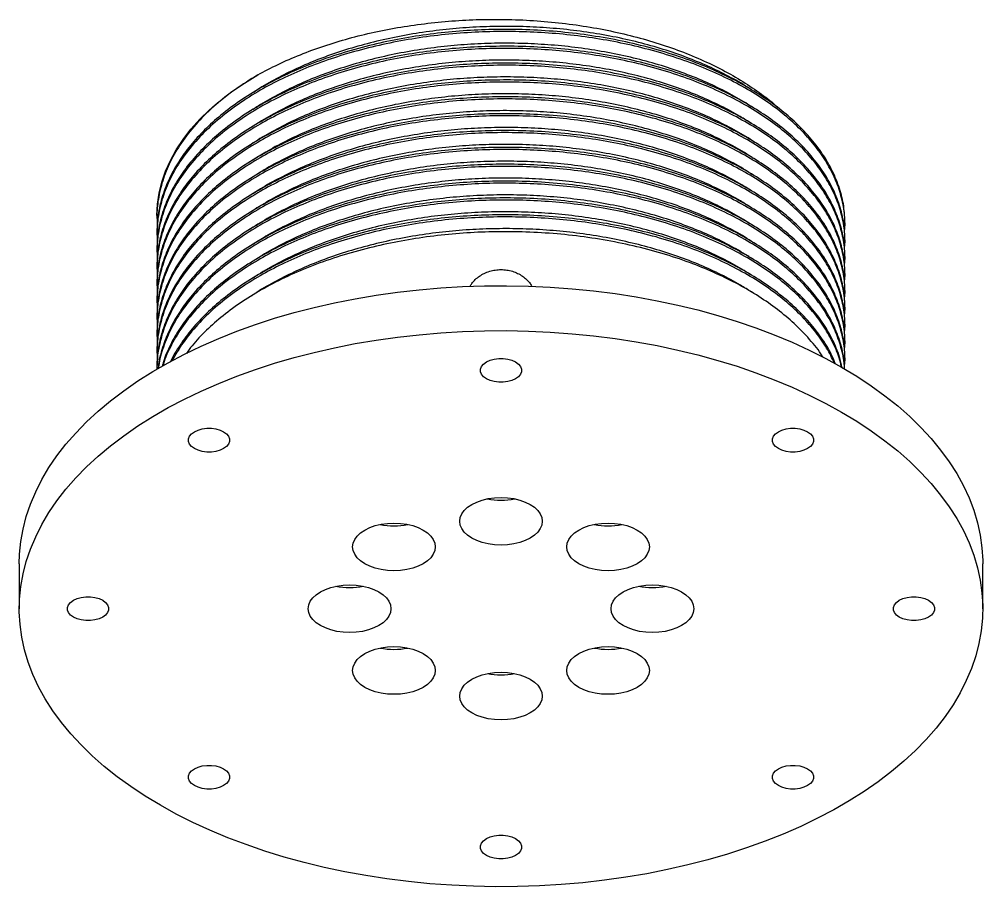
# Model space of a CAD drawing. Header units: millimetres. Extents: x 15 to 415, y 5 to 292.
# Drawn here: x 254.1 to 324.1, y 111.7 to 174.8 of the extents above; entities that cross this region are included whole.
import ezdxf

# ---------------------------------------------------------------- set-up
doc = ezdxf.new("R2010")
doc.units = ezdxf.units.MM

msp = doc.modelspace()

# ---------------------------------------------------------------- linework, layer by layer
at = {"color": 7, "linetype": 'Continuous', "lineweight": 25}
for p, q in [((264.13, 160.515), (264.13, 160.361)), ((314.13, 159.749), (314.13, 159.902)), ((264.13, 159.29), (264.13, 159.137)), ((314.13, 158.524), (314.13, 158.677)), ((264.13, 158.065), (264.13, 157.912)), ((264.13, 156.84), (264.13, 156.687)), ((314.13, 157.299), (314.13, 157.453)), ((314.13, 156.075), (314.13, 156.228)), ((264.13, 155.615), (264.13, 155.462)), ((314.13, 154.85), (314.13, 155.003)), ((264.13, 154.391), (264.13, 154.237)), ((314.13, 153.625), (314.13, 153.778)), ((264.13, 153.166), (264.13, 153.013)), ((264.13, 151.941), (264.13, 151.788)), ((314.13, 152.4), (314.13, 152.553)), ((314.13, 151.175), (314.13, 151.328)), ((264.13, 150.716), (264.13, 150.563)), ((314.13, 149.951), (314.13, 150.104)), ((264.13, 149.491), (264.13, 149.342)), ((254.13, 135.202), (254.13, 131.936)), ((324.13, 131.936), (324.13, 135.202))]:
    msp.add_line(p, q, dxfattribs=at)
at = {"color": 7, "linetype": 'Continuous', "lineweight": 25, "flags": 128}
for points in [[(264.13, 160.515), (264.169, 161.324), (264.287, 162.13), (264.483, 162.932), (264.757, 163.726), (265.107, 164.51), (265.533, 165.281), (266.033, 166.038), (266.606, 166.776), (267.249, 167.496), (267.962, 168.193), (268.741, 168.866), (269.584, 169.513), (270.489, 170.131), (271.452, 170.72)], [(254.13, 135.202), (254.15, 135.892), (254.241, 136.81), (254.404, 137.725), (254.639, 138.635), (254.945, 139.538), (255.323, 140.431), (255.77, 141.314), (256.286, 142.184), (256.871, 143.04), (257.522, 143.88), (258.239, 144.701), (259.02, 145.503), (259.864, 146.283), (260.768, 147.041), (261.73, 147.774), (262.75, 148.481), (263.824, 149.16), (264.951, 149.81), (266.128, 150.431), (267.352, 151.019), (268.622, 151.575), (269.934, 152.097), (271.286, 152.584), (272.675, 153.035), (274.098, 153.449), (275.552, 153.825), (277.035, 154.162), (278.542, 154.46), (280.071, 154.718), (281.619, 154.936), (283.183, 155.113), (284.759, 155.249), (286.344, 155.343), (287.935, 155.395), (289.528, 155.406), (291.121, 155.374), (292.709, 155.301), (294.29, 155.186), (295.86, 155.03), (297.417, 154.832), (298.956, 154.594), (300.475, 154.316), (301.97, 153.998), (303.438, 153.641), (304.877, 153.246), (306.284, 152.814), (307.655, 152.345), (308.987, 151.84), (310.278, 151.301), (311.526, 150.729), (312.727, 150.124), (313.879, 149.489)], [(313.879, 146.223), (314.979, 145.558), (316.027, 144.864), (317.018, 144.144), (317.952, 143.399), (318.826, 142.63), (319.638, 141.838), (320.387, 141.027), (321.072, 140.196), (321.69, 139.348), (322.24, 138.485), (322.722, 137.608), (323.135, 136.719), (323.477, 135.821), (323.747, 134.915), (323.946, 134.002), (324.073, 133.085), (324.128, 132.166), (324.11, 131.246), (324.019, 130.327), (323.856, 129.412), (323.621, 128.503), (323.315, 127.6), (322.937, 126.706), (322.49, 125.823), (321.974, 124.953), (321.389, 124.097), (320.738, 123.258), (320.021, 122.436), (319.24, 121.635), (318.396, 120.854), (317.492, 120.097), (316.529, 119.364), (315.51, 118.657), (314.436, 117.977), (313.309, 117.327), (312.132, 116.707), (310.908, 116.118), (309.638, 115.562), (308.326, 115.041), (306.974, 114.554), (305.585, 114.103), (304.162, 113.689), (302.708, 113.313), (301.225, 112.975), (299.718, 112.677), (298.189, 112.419), (296.64, 112.201), (295.077, 112.024), (293.501, 111.889), (291.916, 111.795), (290.325, 111.742), (288.732, 111.732), (287.139, 111.763), (285.551, 111.837), (283.97, 111.951), (282.399, 112.108), (280.843, 112.305), (279.304, 112.543), (277.785, 112.821), (276.29, 113.139), (274.821, 113.496), (273.382, 113.891), (271.976, 114.324), (270.605, 114.793), (269.273, 115.297), (267.982, 115.836), (266.734, 116.409), (265.533, 117.013), (264.381, 117.649), (263.28, 118.314), (262.233, 119.007), (261.242, 119.727), (260.308, 120.472), (259.434, 121.242), (258.622, 122.033), (257.873, 122.845), (257.188, 123.676), (256.57, 124.523), (256.02, 125.387), (255.537, 126.263), (255.125, 127.152), (254.783, 128.05), (254.512, 128.957), (254.313, 129.869), (254.187, 130.786), (254.132, 131.706), (254.15, 132.625), (254.241, 133.544), (254.404, 134.459), (254.639, 135.369), (254.945, 136.271), (255.323, 137.165), (255.77, 138.048), (256.286, 138.918), (256.871, 139.774), (257.522, 140.613), (258.239, 141.435), (259.02, 142.237), (259.864, 143.017), (260.768, 143.775), (261.73, 144.508), (262.75, 145.215), (263.824, 145.894), (264.951, 146.544), (266.128, 147.164), (267.352, 147.753), (268.622, 148.309), (269.934, 148.831), (271.286, 149.318), (272.675, 149.768), (274.098, 150.182), (275.552, 150.558), (277.035, 150.896), (278.542, 151.194), (280.071, 151.452), (281.619, 151.67), (283.183, 151.847), (284.759, 151.983), (286.344, 152.077), (287.935, 152.129), (289.528, 152.139), (291.121, 152.108), (292.709, 152.035), (294.29, 151.92), (295.86, 151.764), (297.417, 151.566), (298.956, 151.328), (300.475, 151.05), (301.97, 150.732), (303.438, 150.375), (304.877, 149.98), (306.284, 149.548), (307.655, 149.079), (308.987, 148.574), (310.278, 148.035), (311.526, 147.463), (312.727, 146.858), (313.879, 146.223)], [(290.191, 149.867), (290.4, 149.715), (290.546, 149.54), (290.62, 149.351), (290.62, 149.157), (290.546, 148.968), (290.4, 148.794), (290.191, 148.642), (289.928, 148.521), (289.625, 148.437), (289.298, 148.394), (288.962, 148.394), (288.634, 148.437), (288.332, 148.521), (288.069, 148.642), (287.86, 148.794), (287.714, 148.968), (287.639, 149.157), (287.639, 149.351), (287.714, 149.54), (287.86, 149.715), (288.069, 149.867), (288.332, 149.987), (288.634, 150.072), (288.962, 150.115), (289.298, 150.115), (289.625, 150.072), (289.928, 149.987), (290.191, 149.867)], [(313.879, 149.489), (314.979, 148.824), (316.027, 148.131), (317.018, 147.41), (317.952, 146.665), (318.826, 145.896), (319.638, 145.105), (320.387, 144.293), (321.072, 143.462), (321.69, 142.614), (322.24, 141.751), (322.722, 140.874), (323.135, 139.986), (323.477, 139.087), (323.747, 138.181), (323.946, 137.268), (324.073, 136.351), (324.128, 135.432), (324.13, 135.202)], [(268.977, 144.794), (269.187, 144.642), (269.333, 144.468), (269.407, 144.279), (269.407, 144.085), (269.333, 143.896), (269.187, 143.721), (268.977, 143.569), (268.715, 143.449), (268.412, 143.364), (268.085, 143.321), (267.749, 143.321), (267.421, 143.364), (267.119, 143.449), (266.856, 143.569), (266.647, 143.721), (266.501, 143.896), (266.426, 144.085), (266.426, 144.279), (266.501, 144.468), (266.647, 144.642), (266.856, 144.794), (267.119, 144.915), (267.421, 144.999), (267.749, 145.042), (268.085, 145.042), (268.412, 144.999), (268.715, 144.915), (268.977, 144.794)], [(311.404, 144.794), (311.613, 144.642), (311.759, 144.468), (311.834, 144.279), (311.834, 144.085), (311.759, 143.896), (311.613, 143.721), (311.404, 143.569), (311.141, 143.449), (310.839, 143.364), (310.511, 143.321), (310.175, 143.321), (309.848, 143.364), (309.545, 143.449), (309.282, 143.569), (309.073, 143.721), (308.927, 143.896), (308.853, 144.085), (308.853, 144.279), (308.927, 144.468), (309.073, 144.642), (309.282, 144.794), (309.545, 144.915), (309.848, 144.999), (310.175, 145.042), (310.511, 145.042), (310.839, 144.999), (311.141, 144.915), (311.404, 144.794)], [(291.251, 139.51), (291.557, 139.304), (291.803, 139.072), (291.983, 138.821), (292.093, 138.557), (292.13, 138.286), (292.093, 138.015), (291.983, 137.751), (291.803, 137.5), (291.557, 137.268), (291.251, 137.061), (290.893, 136.885), (290.492, 136.743), (290.057, 136.639), (289.599, 136.575), (289.13, 136.554), (288.661, 136.575), (288.203, 136.639), (287.768, 136.743), (287.367, 136.885), (287.009, 137.061), (286.703, 137.268), (286.457, 137.5), (286.277, 137.751), (286.167, 138.015), (286.13, 138.286), (286.167, 138.557), (286.277, 138.821), (286.457, 139.072), (286.703, 139.304), (287.009, 139.51), (287.367, 139.687), (287.768, 139.829), (288.203, 139.933), (288.661, 139.996), (289.13, 140.018), (289.599, 139.996), (290.057, 139.933), (290.492, 139.829), (290.893, 139.687), (291.251, 139.51)], [(283.473, 137.651), (283.779, 137.444), (284.025, 137.212), (284.205, 136.961), (284.315, 136.697), (284.352, 136.426), (284.315, 136.155), (284.205, 135.891), (284.025, 135.64), (283.779, 135.408), (283.473, 135.201), (283.115, 135.025), (282.714, 134.883), (282.279, 134.779), (281.821, 134.715), (281.352, 134.694), (280.882, 134.715), (280.425, 134.779), (279.99, 134.883), (279.588, 135.025), (279.23, 135.201), (278.925, 135.408), (278.679, 135.64), (278.499, 135.891), (278.389, 136.155), (278.352, 136.426), (278.389, 136.697), (278.499, 136.961), (278.679, 137.212), (278.925, 137.444), (279.23, 137.651), (279.588, 137.827), (279.99, 137.969), (280.425, 138.073), (280.882, 138.136), (281.352, 138.158), (281.821, 138.136), (282.279, 138.073), (282.714, 137.969), (283.115, 137.827), (283.473, 137.651)], [(299.029, 137.651), (299.335, 137.444), (299.581, 137.212), (299.761, 136.961), (299.871, 136.697), (299.908, 136.426), (299.871, 136.155), (299.761, 135.891), (299.581, 135.64), (299.335, 135.408), (299.029, 135.201), (298.671, 135.025), (298.27, 134.883), (297.835, 134.779), (297.377, 134.715), (296.908, 134.694), (296.439, 134.715), (295.981, 134.779), (295.546, 134.883), (295.145, 135.025), (294.787, 135.201), (294.481, 135.408), (294.235, 135.64), (294.055, 135.891), (293.945, 136.155), (293.908, 136.426), (293.945, 136.697), (294.055, 136.961), (294.235, 137.212), (294.481, 137.444), (294.787, 137.651), (295.145, 137.827), (295.546, 137.969), (295.981, 138.073), (296.439, 138.136), (296.908, 138.158), (297.377, 138.136), (297.835, 138.073), (298.27, 137.969), (298.671, 137.827), (299.029, 137.651)], [(280.251, 133.16), (280.557, 132.954), (280.803, 132.722), (280.983, 132.471), (281.093, 132.207), (281.13, 131.936), (281.093, 131.665), (280.983, 131.4), (280.803, 131.149), (280.557, 130.918), (280.251, 130.711), (279.893, 130.535), (279.492, 130.393), (279.057, 130.289), (278.599, 130.225), (278.13, 130.204), (277.661, 130.225), (277.203, 130.289), (276.768, 130.393), (276.367, 130.535), (276.009, 130.711), (275.703, 130.918), (275.457, 131.149), (275.277, 131.4), (275.167, 131.665), (275.13, 131.936), (275.167, 132.207), (275.277, 132.471), (275.457, 132.722), (275.703, 132.954), (276.009, 133.16), (276.367, 133.337), (276.768, 133.479), (277.203, 133.583), (277.661, 133.646), (278.13, 133.668), (278.599, 133.646), (279.057, 133.583), (279.492, 133.479), (279.893, 133.337), (280.251, 133.16)], [(302.251, 133.16), (302.557, 132.954), (302.803, 132.722), (302.983, 132.471), (303.093, 132.207), (303.13, 131.936), (303.093, 131.665), (302.983, 131.4), (302.803, 131.149), (302.557, 130.918), (302.251, 130.711), (301.893, 130.535), (301.492, 130.393), (301.057, 130.289), (300.599, 130.225), (300.13, 130.204), (299.661, 130.225), (299.203, 130.289), (298.768, 130.393), (298.367, 130.535), (298.009, 130.711), (297.703, 130.918), (297.457, 131.149), (297.277, 131.4), (297.167, 131.665), (297.13, 131.936), (297.167, 132.207), (297.277, 132.471), (297.457, 132.722), (297.703, 132.954), (298.009, 133.16), (298.367, 133.337), (298.768, 133.479), (299.203, 133.583), (299.661, 133.646), (300.13, 133.668), (300.599, 133.646), (301.057, 133.583), (301.492, 133.479), (301.893, 133.337), (302.251, 133.16)], [(260.191, 132.548), (260.4, 132.396), (260.546, 132.222), (260.62, 132.033), (260.62, 131.839), (260.546, 131.65), (260.4, 131.475), (260.191, 131.323), (259.928, 131.202), (259.625, 131.118), (259.298, 131.075), (258.962, 131.075), (258.634, 131.118), (258.332, 131.202), (258.069, 131.323), (257.86, 131.475), (257.714, 131.65), (257.639, 131.839), (257.639, 132.033), (257.714, 132.222), (257.86, 132.396), (258.069, 132.548), (258.332, 132.669), (258.634, 132.753), (258.962, 132.796), (259.298, 132.796), (259.625, 132.753), (259.928, 132.669), (260.191, 132.548)], [(320.191, 132.548), (320.4, 132.396), (320.546, 132.222), (320.62, 132.033), (320.62, 131.839), (320.546, 131.65), (320.4, 131.475), (320.191, 131.323), (319.928, 131.202), (319.625, 131.118), (319.298, 131.075), (318.962, 131.075), (318.634, 131.118), (318.332, 131.202), (318.069, 131.323), (317.86, 131.475), (317.714, 131.65), (317.639, 131.839), (317.639, 132.033), (317.714, 132.222), (317.86, 132.396), (318.069, 132.548), (318.332, 132.669), (318.634, 132.753), (318.962, 132.796), (319.298, 132.796), (319.625, 132.753), (319.928, 132.669), (320.191, 132.548)], [(283.473, 128.67), (283.779, 128.463), (284.025, 128.232), (284.205, 127.981), (284.315, 127.716), (284.352, 127.445), (284.315, 127.174), (284.205, 126.91), (284.025, 126.659), (283.779, 126.427), (283.473, 126.221), (283.115, 126.044), (282.714, 125.902), (282.279, 125.798), (281.821, 125.735), (281.352, 125.714), (280.882, 125.735), (280.425, 125.798), (279.99, 125.902), (279.588, 126.044), (279.23, 126.221), (278.925, 126.427), (278.679, 126.659), (278.499, 126.91), (278.389, 127.174), (278.352, 127.445), (278.389, 127.716), (278.499, 127.981), (278.679, 128.232), (278.925, 128.463), (279.23, 128.67), (279.588, 128.847), (279.99, 128.989), (280.425, 129.093), (280.882, 129.156), (281.352, 129.177), (281.821, 129.156), (282.279, 129.093), (282.714, 128.989), (283.115, 128.847), (283.473, 128.67)], [(299.029, 128.67), (299.335, 128.463), (299.581, 128.232), (299.761, 127.981), (299.871, 127.716), (299.908, 127.445), (299.871, 127.174), (299.761, 126.91), (299.581, 126.659), (299.335, 126.427), (299.029, 126.221), (298.671, 126.044), (298.27, 125.902), (297.835, 125.798), (297.377, 125.735), (296.908, 125.714), (296.439, 125.735), (295.981, 125.798), (295.546, 125.902), (295.145, 126.044), (294.787, 126.221), (294.481, 126.427), (294.235, 126.659), (294.055, 126.91), (293.945, 127.174), (293.908, 127.445), (293.945, 127.716), (294.055, 127.981), (294.235, 128.232), (294.481, 128.463), (294.787, 128.67), (295.145, 128.847), (295.546, 128.989), (295.981, 129.093), (296.439, 129.156), (296.908, 129.177), (297.377, 129.156), (297.835, 129.093), (298.27, 128.989), (298.671, 128.847), (299.029, 128.67)], [(291.251, 126.81), (291.557, 126.603), (291.803, 126.372), (291.983, 126.121), (292.093, 125.856), (292.13, 125.585), (292.093, 125.315), (291.983, 125.05), (291.803, 124.799), (291.557, 124.568), (291.251, 124.361), (290.893, 124.184), (290.492, 124.042), (290.057, 123.938), (289.599, 123.875), (289.13, 123.854), (288.661, 123.875), (288.203, 123.938), (287.768, 124.042), (287.367, 124.184), (287.009, 124.361), (286.703, 124.568), (286.457, 124.799), (286.277, 125.05), (286.167, 125.315), (286.13, 125.585), (286.167, 125.856), (286.277, 126.121), (286.457, 126.372), (286.703, 126.603), (287.009, 126.81), (287.367, 126.987), (287.768, 127.129), (288.203, 127.233), (288.661, 127.296), (289.13, 127.317), (289.599, 127.296), (290.057, 127.233), (290.492, 127.129), (290.893, 126.987), (291.251, 126.81)], [(268.977, 120.302), (269.187, 120.15), (269.333, 119.976), (269.407, 119.786), (269.407, 119.593), (269.333, 119.404), (269.187, 119.229), (268.977, 119.077), (268.715, 118.956), (268.412, 118.872), (268.085, 118.829), (267.749, 118.829), (267.421, 118.872), (267.119, 118.956), (266.856, 119.077), (266.647, 119.229), (266.501, 119.404), (266.426, 119.593), (266.426, 119.786), (266.501, 119.976), (266.647, 120.15), (266.856, 120.302), (267.119, 120.423), (267.421, 120.507), (267.749, 120.55), (268.085, 120.55), (268.412, 120.507), (268.715, 120.423), (268.977, 120.302)], [(311.404, 120.302), (311.613, 120.15), (311.759, 119.976), (311.834, 119.786), (311.834, 119.593), (311.759, 119.404), (311.613, 119.229), (311.404, 119.077), (311.141, 118.956), (310.839, 118.872), (310.511, 118.829), (310.175, 118.829), (309.848, 118.872), (309.545, 118.956), (309.282, 119.077), (309.073, 119.229), (308.927, 119.404), (308.853, 119.593), (308.853, 119.786), (308.927, 119.976), (309.073, 120.15), (309.282, 120.302), (309.545, 120.423), (309.848, 120.507), (310.175, 120.55), (310.511, 120.55), (310.839, 120.507), (311.141, 120.423), (311.404, 120.302)], [(290.191, 115.229), (290.4, 115.078), (290.546, 114.903), (290.62, 114.714), (290.62, 114.52), (290.546, 114.331), (290.4, 114.156), (290.191, 114.005), (289.928, 113.884), (289.625, 113.8), (289.298, 113.757), (288.962, 113.757), (288.634, 113.8), (288.332, 113.884), (288.069, 114.005), (287.86, 114.156), (287.714, 114.331), (287.639, 114.52), (287.639, 114.714), (287.714, 114.903), (287.86, 115.078), (288.069, 115.229), (288.332, 115.35), (288.634, 115.434), (288.962, 115.478), (289.298, 115.478), (289.625, 115.434), (289.928, 115.35), (290.191, 115.229)]]:
    msp.add_lwpolyline(points, dxfattribs=at)
at = {"color": 7, "linetype": 'Continuous', "lineweight": 25}
for centre in [(289.13, 144.861), (281.352, 143.002), (296.908, 143.002), (278.13, 138.511), (300.13, 138.511), (281.352, 134.021), (296.908, 134.021), (289.13, 132.161)]:
    msp.add_arc(centre, 5.042, 258.57664, 281.42336, dxfattribs=at)
for points, knots in [([(271.452, 170.72), (271.94, 170.98), (272.924, 171.506), (274.539, 172.205), (276.251, 172.835), (278.047, 173.382), (279.912, 173.843), (281.836, 174.213), (283.809, 174.491), (285.814, 174.677), (287.858, 174.769), (289.932, 174.76), (292.021, 174.649), (294.087, 174.437), (296.105, 174.126), (298.06, 173.716), (299.943, 173.214), (301.748, 172.623), (303.457, 171.948), (305.057, 171.191), (306.547, 170.36), (307.892, 169.453), (308.796, 168.785), (309.186, 168.401), (309.229, 168.359)], [0, 0, 0, 0, 0.045942, 0.092581, 0.139375, 0.18617, 0.232808, 0.279446, 0.326241, 0.373035, 0.419674, 0.467858, 0.516218, 0.564577, 0.612759, 0.660398, 0.708208, 0.756018, 0.803657, 0.851203, 0.89892, 0.946634, 0.994175, 1, 1, 1, 1]), ([(314.118, 159.495), (314.117, 159.884), (314.116, 160.704), (313.866, 161.93), (313.434, 163.163), (312.819, 164.354), (312.023, 165.512), (311.053, 166.624), (309.9, 167.7), (308.568, 168.723), (307.062, 169.683), (305.412, 170.559), (303.616, 171.351), (301.681, 172.051), (299.666, 172.637), (297.601, 173.108), (295.517, 173.465), (293.397, 173.714), (291.266, 173.856), (289.122, 173.893), (286.966, 173.823), (284.796, 173.642), (282.639, 173.349), (280.52, 172.944), (278.478, 172.434), (276.534, 171.827), (274.709, 171.133), (273.006, 170.358), (271.361, 169.47), (269.793, 168.455), (268.332, 167.303), (267.059, 166.062), (265.996, 164.746), (265.161, 163.377), (264.575, 162.004), (264.236, 160.65), (264.099, 159.517), (264.153, 158.83), (264.173, 158.582)], [0, 0, 0, 0, 0.025581, 0.054029, 0.08114, 0.10843, 0.135796, 0.163133, 0.190339, 0.218935, 0.247156, 0.275259, 0.303758, 0.332552, 0.361524, 0.388893, 0.416204, 0.443356, 0.470249, 0.496787, 0.523806, 0.55119, 0.578839, 0.60665, 0.634511, 0.661819, 0.688967, 0.715856, 0.742495, 0.772673, 0.803291, 0.83421, 0.865281, 0.896352, 0.927271, 0.955867, 0.984088, 1, 1, 1, 1]), ([(314.13, 159.902), (314.11, 160.329), (314.071, 161.19), (313.751, 162.477), (313.235, 163.754), (312.506, 165.005), (311.577, 166.213), (310.479, 167.341), (309.241, 168.38), (307.892, 169.325), (306.415, 170.196), (304.809, 170.992), (303.037, 171.728), (301.102, 172.387), (299.018, 172.953), (296.848, 173.406), (294.62, 173.739), (292.362, 173.952), (290.144, 174.042), (287.97, 174.022), (285.839, 173.896), (283.711, 173.662), (281.607, 173.319), (279.512, 172.862), (277.453, 172.285), (275.463, 171.592), (273.605, 170.803), (271.893, 169.928), (270.325, 168.97), (268.929, 167.949), (267.706, 166.869), (266.66, 165.747), (265.783, 164.573), (265.084, 163.361), (264.552, 162.069), (264.198, 160.709), (264.152, 159.761), (264.13, 159.29)], [0, 0, 0, 0, 0.028635, 0.057691, 0.08703, 0.116532, 0.14607, 0.175518, 0.203089, 0.23037, 0.257299, 0.284415, 0.311865, 0.341235, 0.37075, 0.400283, 0.429708, 0.4589, 0.487742, 0.514651, 0.541867, 0.569392, 0.597127, 0.624968, 0.654494, 0.683892, 0.713042, 0.741825, 0.77039, 0.799343, 0.826935, 0.854709, 0.882561, 0.910384, 0.938073, 0.969207, 1, 1, 1, 1]), ([(307.371, 169.607), (307.261, 169.683), (306.74, 170.042), (305.687, 170.626), (304.214, 171.353), (302.618, 172.01), (300.921, 172.595), (299.134, 173.099), (297.277, 173.516), (295.368, 173.843), (293.426, 174.076), (291.474, 174.216), (289.522, 174.265), (287.571, 174.223), (285.619, 174.089), (283.671, 173.861), (281.746, 173.539), (279.865, 173.124), (278.048, 172.622), (276.313, 172.036), (274.674, 171.375), (273.153, 170.644), (271.981, 170.004), (271.361, 169.587), (271.167, 169.456)], [0, 0, 0, 0, 0.012736, 0.060015, 0.107716, 0.155965, 0.204609, 0.253487, 0.302432, 0.351277, 0.399856, 0.448009, 0.495584, 0.542916, 0.590854, 0.63928, 0.688037, 0.736962, 0.785887, 0.834645, 0.883073, 0.931012, 0.978345, 1, 1, 1, 1]), ([(307.317, 168.415), (307.139, 168.534), (306.543, 168.933), (305.403, 169.551), (303.906, 170.264), (302.289, 170.908), (300.573, 171.477), (298.771, 171.964), (296.901, 172.363), (294.984, 172.672), (293.039, 172.887), (291.086, 173.008), (289.135, 173.039), (287.184, 172.979), (285.231, 172.826), (283.286, 172.579), (281.368, 172.239), (279.499, 171.807), (277.696, 171.287), (275.979, 170.685), (274.361, 170.011), (272.865, 169.266), (271.78, 168.66), (271.236, 168.284), (271.109, 168.196)], [0, 0, 0, 0, 0.020249, 0.067522, 0.115338, 0.163673, 0.212372, 0.261271, 0.310204, 0.359004, 0.407505, 0.455549, 0.502987, 0.550421, 0.598463, 0.646962, 0.695761, 0.744694, 0.793594, 0.842293, 0.890631, 0.93845, 0.985723, 1, 1, 1, 1]), ([(314.118, 158.271), (314.117, 158.659), (314.116, 159.48), (313.866, 160.705), (313.434, 161.938), (312.819, 163.129), (312.023, 164.287), (311.053, 165.4), (309.9, 166.475), (308.568, 167.498), (307.062, 168.458), (305.412, 169.335), (303.616, 170.126), (301.681, 170.826), (299.666, 171.413), (297.601, 171.883), (295.517, 172.24), (293.397, 172.489), (291.266, 172.631), (289.122, 172.668), (286.966, 172.598), (284.796, 172.418), (282.639, 172.124), (280.52, 171.719), (278.478, 171.209), (276.534, 170.602), (274.709, 169.909), (273.006, 169.133), (271.361, 168.245), (269.793, 167.23), (268.332, 166.078), (267.059, 164.837), (265.996, 163.522), (265.161, 162.152), (264.575, 160.779), (264.236, 159.425), (264.099, 158.292), (264.153, 157.605), (264.173, 157.357)], [0, 0, 0, 0, 0.025581, 0.054029, 0.08114, 0.10843, 0.135796, 0.163133, 0.190339, 0.218935, 0.247156, 0.275259, 0.303758, 0.332552, 0.361524, 0.388893, 0.416204, 0.443356, 0.470249, 0.496787, 0.523806, 0.55119, 0.578839, 0.60665, 0.634511, 0.661819, 0.688967, 0.715856, 0.742495, 0.772673, 0.803291, 0.83421, 0.865281, 0.896352, 0.927271, 0.955867, 0.984088, 1, 1, 1, 1]), ([(314.13, 158.677), (314.11, 159.105), (314.071, 159.965), (313.751, 161.252), (313.235, 162.53), (312.506, 163.78), (311.577, 164.988), (310.479, 166.116), (309.241, 167.155), (307.892, 168.1), (306.415, 168.971), (304.809, 169.768), (303.037, 170.503), (301.102, 171.162), (299.018, 171.728), (296.848, 172.181), (294.62, 172.514), (292.362, 172.727), (290.144, 172.817), (287.97, 172.797), (285.839, 172.671), (283.711, 172.437), (281.607, 172.095), (279.512, 171.637), (277.453, 171.061), (275.463, 170.367), (273.605, 169.578), (271.893, 168.703), (270.325, 167.746), (268.929, 166.724), (267.706, 165.645), (266.66, 164.522), (265.783, 163.349), (265.084, 162.136), (264.552, 160.845), (264.198, 159.484), (264.152, 158.536), (264.13, 158.065)], [0, 0, 0, 0, 0.028635, 0.057691, 0.08703, 0.116532, 0.14607, 0.175518, 0.203089, 0.23037, 0.257299, 0.284415, 0.311865, 0.341235, 0.37075, 0.400283, 0.429708, 0.4589, 0.487742, 0.514651, 0.541867, 0.569392, 0.597127, 0.624968, 0.654494, 0.683892, 0.713042, 0.741825, 0.77039, 0.799343, 0.826935, 0.854709, 0.882561, 0.910384, 0.938073, 0.969207, 1, 1, 1, 1]), ([(314.13, 157.453), (314.11, 157.88), (314.071, 158.74), (313.751, 160.027), (313.235, 161.305), (312.506, 162.556), (311.577, 163.764), (310.479, 164.892), (309.241, 165.931), (307.892, 166.875), (306.415, 167.746), (304.809, 168.543), (303.037, 169.278), (301.102, 169.937), (299.018, 170.503), (296.848, 170.956), (294.62, 171.29), (292.362, 171.502), (290.144, 171.593), (287.97, 171.572), (285.839, 171.446), (283.711, 171.212), (281.607, 170.87), (279.512, 170.412), (277.453, 169.836), (275.463, 169.142), (273.605, 168.353), (271.893, 167.478), (270.325, 166.521), (268.929, 165.499), (267.706, 164.42), (266.66, 163.298), (265.783, 162.124), (265.084, 160.911), (264.552, 159.62), (264.198, 158.26), (264.152, 157.312), (264.13, 156.84)], [0, 0, 0, 0, 0.028635, 0.057691, 0.08703, 0.116532, 0.14607, 0.175518, 0.203089, 0.23037, 0.257299, 0.284415, 0.311865, 0.341235, 0.37075, 0.400283, 0.429708, 0.4589, 0.487742, 0.514651, 0.541867, 0.569392, 0.597127, 0.624968, 0.654494, 0.683892, 0.713042, 0.741825, 0.77039, 0.799343, 0.826935, 0.854709, 0.882561, 0.910384, 0.938073, 0.969207, 1, 1, 1, 1]), ([(307.333, 167.18), (307.063, 167.357), (306.368, 167.81), (305.115, 168.473), (303.594, 169.173), (301.956, 169.802), (300.221, 170.355), (298.404, 170.826), (296.524, 171.207), (294.599, 171.497), (292.651, 171.693), (290.699, 171.797), (288.748, 171.809), (286.796, 171.731), (284.843, 171.56), (282.902, 171.294), (280.993, 170.935), (279.135, 170.485), (277.348, 169.949), (275.65, 169.332), (274.053, 168.644), (272.581, 167.886), (271.569, 167.307), (271.087, 166.965), (271.016, 166.915)], [0, 0, 0, 0, 0.030083, 0.077228, 0.124976, 0.173211, 0.221776, 0.270508, 0.319241, 0.367808, 0.416047, 0.463799, 0.510947, 0.558332, 0.606292, 0.654679, 0.70333, 0.752083, 0.80077, 0.849224, 0.897287, 0.944803, 0.991895, 1, 1, 1, 1]), ([(314.118, 157.046), (314.117, 157.434), (314.116, 158.255), (313.866, 159.48), (313.434, 160.713), (312.819, 161.904), (312.023, 163.062), (311.053, 164.175), (309.9, 165.25), (308.568, 166.273), (307.062, 167.233), (305.412, 168.11), (303.616, 168.901), (301.681, 169.602), (299.666, 170.188), (297.601, 170.658), (295.517, 171.015), (293.397, 171.264), (291.266, 171.406), (289.122, 171.443), (286.966, 171.373), (284.796, 171.193), (282.639, 170.9), (280.52, 170.495), (278.478, 169.985), (276.534, 169.378), (274.709, 168.684), (273.006, 167.908), (271.361, 167.02), (269.793, 166.006), (268.332, 164.854), (267.059, 163.612), (265.996, 162.297), (265.161, 160.927), (264.575, 159.554), (264.236, 158.2), (264.099, 157.067), (264.153, 156.38), (264.173, 156.132)], [0, 0, 0, 0, 0.0255815, 0.054029, 0.0811399, 0.1084297, 0.1357956, 0.1631332, 0.1903387, 0.2189353, 0.2471563, 0.2752586, 0.3037577, 0.3325524, 0.361524, 0.3888925, 0.4162043, 0.4433562, 0.4702486, 0.4967875, 0.5238062, 0.5511899, 0.5788395, 0.6066495, 0.6345111, 0.661819, 0.6889672, 0.7158559, 0.7424953, 0.7726731, 0.803291, 0.8342095, 0.8652808, 0.8963521, 0.9272711, 0.9558675, 0.9840881, 1, 1, 1, 1]), ([(271.452, 170.72), (270.9, 170.376), (269.786, 169.684), (268.334, 168.527), (267.058, 167.287), (265.996, 165.971), (265.161, 164.602), (264.575, 163.229), (264.236, 161.875), (264.099, 160.742), (264.153, 160.055), (264.173, 159.807)], [0, 0, 0, 0, 0.117193, 0.236095, 0.356165, 0.476828, 0.597491, 0.717563, 0.828615, 0.938207, 1, 1, 1, 1]), ([(314.118, 155.821), (314.117, 156.209), (314.116, 157.03), (313.866, 158.255), (313.434, 159.489), (312.819, 160.679), (312.023, 161.837), (311.053, 162.95), (309.9, 164.025), (308.568, 165.049), (307.062, 166.008), (305.412, 166.885), (303.616, 167.677), (301.681, 168.377), (299.666, 168.963), (297.601, 169.433), (295.517, 169.79), (293.397, 170.04), (291.266, 170.181), (289.122, 170.218), (286.966, 170.149), (284.796, 169.968), (282.639, 169.675), (280.52, 169.27), (278.478, 168.76), (276.534, 168.153), (274.709, 167.459), (273.006, 166.683), (271.361, 165.795), (269.793, 164.781), (268.332, 163.629), (267.059, 162.387), (265.996, 161.072), (265.161, 159.702), (264.575, 158.329), (264.236, 156.975), (264.099, 155.842), (264.153, 155.155), (264.173, 154.908)], [0, 0, 0, 0, 0.025581, 0.054029, 0.08114, 0.10843, 0.135796, 0.163133, 0.190339, 0.218935, 0.247156, 0.275259, 0.303758, 0.332552, 0.361524, 0.388893, 0.416204, 0.443356, 0.470249, 0.496787, 0.523806, 0.55119, 0.578839, 0.60665, 0.634511, 0.661819, 0.688967, 0.715856, 0.742495, 0.772673, 0.803291, 0.83421, 0.865281, 0.896352, 0.927271, 0.955867, 0.984088, 1, 1, 1, 1]), ([(314.13, 156.228), (314.11, 156.655), (314.071, 157.516), (313.751, 158.802), (313.235, 160.08), (312.506, 161.331), (311.577, 162.539), (310.479, 163.667), (309.241, 164.706), (307.892, 165.65), (306.415, 166.521), (304.809, 167.318), (303.037, 168.053), (301.102, 168.712), (299.018, 169.279), (296.848, 169.731), (294.62, 170.065), (292.362, 170.277), (290.144, 170.368), (287.97, 170.347), (285.839, 170.221), (283.711, 169.987), (281.607, 169.645), (279.512, 169.187), (277.453, 168.611), (275.463, 167.917), (273.605, 167.128), (271.893, 166.253), (270.325, 165.296), (268.929, 164.274), (267.706, 163.195), (266.66, 162.073), (265.783, 160.899), (265.084, 159.687), (264.552, 158.395), (264.198, 157.035), (264.152, 156.087), (264.13, 155.615)], [0, 0, 0, 0, 0.028635, 0.057691, 0.08703, 0.116532, 0.14607, 0.175518, 0.203089, 0.23037, 0.257299, 0.284415, 0.311865, 0.341235, 0.37075, 0.400283, 0.429708, 0.4589, 0.487742, 0.514651, 0.541867, 0.569392, 0.597127, 0.624968, 0.654494, 0.683892, 0.713042, 0.741825, 0.77039, 0.799343, 0.826935, 0.854709, 0.882561, 0.910384, 0.938073, 0.969207, 1, 1, 1, 1]), ([(307.561, 165.821), (307.56, 165.822), (307.159, 166.112), (306.25, 166.64), (304.827, 167.395), (303.276, 168.078), (301.619, 168.694), (299.866, 169.231), (298.035, 169.684), (296.144, 170.047), (294.213, 170.319), (292.263, 170.496), (290.311, 170.581), (288.36, 170.576), (286.409, 170.48), (284.456, 170.29), (282.52, 170.006), (280.619, 169.628), (278.774, 169.161), (277.003, 168.608), (275.325, 167.976), (273.749, 167.275), (272.302, 166.503), (271.356, 165.95), (270.928, 165.639), (270.907, 165.623)], [0, 0, 0, 0, 0.00015, 0.046856, 0.093555, 0.140853, 0.188602, 0.236645, 0.284822, 0.332966, 0.380914, 0.428505, 0.475586, 0.52213, 0.569085, 0.616581, 0.664467, 0.712584, 0.760767, 0.808852, 0.856676, 0.904081, 0.950919, 0.997512, 1, 1, 1, 1]), ([(314.118, 154.596), (314.117, 154.985), (314.116, 155.805), (313.866, 157.031), (313.434, 158.264), (312.819, 159.454), (312.023, 160.613), (311.053, 161.725), (309.9, 162.801), (308.568, 163.824), (307.062, 164.783), (305.412, 165.66), (303.616, 166.452), (301.681, 167.152), (299.666, 167.738), (297.601, 168.209), (295.517, 168.565), (293.397, 168.815), (291.266, 168.957), (289.122, 168.993), (286.966, 168.924), (284.796, 168.743), (282.639, 168.45), (280.52, 168.045), (278.478, 167.535), (276.534, 166.928), (274.709, 166.234), (273.006, 165.459), (271.361, 164.57), (269.793, 163.556), (268.332, 162.404), (267.059, 161.162), (265.996, 159.847), (265.161, 158.478), (264.575, 157.105), (264.236, 155.75), (264.099, 154.617), (264.153, 153.93), (264.173, 153.683)], [0, 0, 0, 0, 0.025581, 0.054029, 0.08114, 0.10843, 0.135796, 0.163133, 0.190339, 0.218935, 0.247156, 0.275259, 0.303758, 0.332552, 0.361524, 0.388893, 0.416204, 0.443356, 0.470249, 0.496787, 0.523806, 0.55119, 0.578839, 0.60665, 0.634511, 0.661819, 0.688967, 0.715856, 0.742495, 0.772673, 0.803291, 0.83421, 0.865281, 0.896352, 0.927271, 0.955867, 0.984088, 1, 1, 1, 1]), ([(314.13, 155.003), (314.11, 155.43), (314.071, 156.291), (313.751, 157.578), (313.235, 158.855), (312.506, 160.106), (311.577, 161.314), (310.479, 162.442), (309.241, 163.481), (307.892, 164.426), (306.415, 165.296), (304.809, 166.093), (303.037, 166.828), (301.102, 167.487), (299.018, 168.054), (296.848, 168.506), (294.62, 168.84), (292.362, 169.052), (290.144, 169.143), (287.97, 169.122), (285.839, 168.996), (283.711, 168.763), (281.607, 168.42), (279.512, 167.962), (277.453, 167.386), (275.463, 166.693), (273.605, 165.903), (271.893, 165.029), (270.325, 164.071), (268.929, 163.049), (267.706, 161.97), (266.66, 160.848), (265.783, 159.674), (265.084, 158.462), (264.552, 157.17), (264.198, 155.81), (264.152, 154.862), (264.13, 154.391)], [0, 0, 0, 0, 0.028635, 0.057691, 0.08703, 0.116532, 0.14607, 0.175518, 0.203089, 0.23037, 0.257299, 0.284415, 0.311865, 0.341235, 0.37075, 0.400283, 0.429708, 0.4589, 0.487742, 0.514651, 0.541867, 0.569392, 0.597127, 0.624968, 0.654494, 0.683892, 0.713042, 0.741825, 0.77039, 0.799343, 0.826935, 0.854709, 0.882561, 0.910384, 0.938073, 0.969207, 1, 1, 1, 1]), ([(307.459, 164.656), (307.408, 164.693), (306.952, 165.015), (305.976, 165.569), (304.528, 166.311), (302.955, 166.981), (301.278, 167.582), (299.508, 168.103), (297.664, 168.538), (295.763, 168.884), (293.827, 169.137), (291.875, 169.296), (289.923, 169.363), (287.972, 169.339), (286.021, 169.225), (284.07, 169.016), (282.139, 168.713), (280.247, 168.318), (278.415, 167.833), (276.662, 167.263), (275.002, 166.617), (273.456, 165.9), (272.147, 165.202), (271.408, 164.718), (271.1, 164.517)], [0, 0, 0, 0, 0.006027, 0.053107, 0.10042, 0.14831, 0.196624, 0.245204, 0.293885, 0.3425, 0.390885, 0.438878, 0.486326, 0.533348, 0.580909, 0.628987, 0.677427, 0.726068, 0.774742, 0.823285, 0.871532, 0.919325, 0.966515, 1, 1, 1, 1]), ([(307.374, 163.482), (307.265, 163.557), (306.747, 163.914), (305.697, 164.497), (304.225, 165.225), (302.63, 165.882), (300.933, 166.467), (299.147, 166.972), (297.29, 167.389), (295.381, 167.717), (293.44, 167.951), (291.487, 168.092), (289.536, 168.14), (287.585, 168.099), (285.632, 167.966), (283.684, 167.739), (281.759, 167.417), (279.878, 167.003), (278.06, 166.501), (276.324, 165.916), (274.685, 165.256), (273.163, 164.525), (271.987, 163.884), (271.365, 163.465), (271.167, 163.333)], [0, 0, 0, 0, 0.012498, 0.059775, 0.107468, 0.155711, 0.204351, 0.253224, 0.302166, 0.351009, 0.399588, 0.447741, 0.495317, 0.542644, 0.590575, 0.638995, 0.687748, 0.736669, 0.785592, 0.834348, 0.882775, 0.930716, 0.978049, 1, 1, 1, 1]), ([(314.118, 153.371), (314.117, 153.76), (314.116, 154.58), (313.866, 155.806), (313.434, 157.039), (312.819, 158.23), (312.023, 159.388), (311.053, 160.5), (309.9, 161.576), (308.568, 162.599), (307.062, 163.559), (305.412, 164.435), (303.616, 165.227), (301.681, 165.927), (299.666, 166.513), (297.601, 166.984), (295.517, 167.341), (293.397, 167.59), (291.266, 167.732), (289.122, 167.769), (286.966, 167.699), (284.796, 167.518), (282.639, 167.225), (280.52, 166.82), (278.478, 166.31), (276.534, 165.703), (274.709, 165.009), (273.006, 164.234), (271.361, 163.346), (269.793, 162.331), (268.332, 161.179), (267.059, 159.937), (265.996, 158.622), (265.161, 157.253), (264.575, 155.88), (264.236, 154.526), (264.099, 153.393), (264.153, 152.706), (264.173, 152.458)], [0, 0, 0, 0, 0.0255815, 0.054029, 0.0811399, 0.1084297, 0.1357956, 0.1631332, 0.1903387, 0.2189353, 0.2471563, 0.2752586, 0.3037577, 0.3325524, 0.361524, 0.3888925, 0.4162043, 0.4433562, 0.4702486, 0.4967875, 0.5238062, 0.5511899, 0.5788395, 0.6066495, 0.6345111, 0.661819, 0.6889672, 0.7158559, 0.7424953, 0.7726731, 0.803291, 0.8342095, 0.8652808, 0.8963521, 0.9272711, 0.9558675, 0.9840881, 1, 1, 1, 1]), ([(314.13, 153.778), (314.11, 154.205), (314.071, 155.066), (313.751, 156.353), (313.235, 157.63), (312.506, 158.881), (311.577, 160.089), (310.479, 161.217), (309.241, 162.256), (307.892, 163.201), (306.415, 164.072), (304.809, 164.868), (303.037, 165.603), (301.102, 166.263), (299.018, 166.829), (296.848, 167.282), (294.62, 167.615), (292.362, 167.828), (290.144, 167.918), (287.97, 167.897), (285.839, 167.772), (283.711, 167.538), (281.607, 167.195), (279.512, 166.738), (277.453, 166.161), (275.463, 165.468), (273.605, 164.678), (271.893, 163.804), (270.325, 162.846), (268.929, 161.825), (267.706, 160.745), (266.66, 159.623), (265.783, 158.449), (265.084, 157.237), (264.552, 155.945), (264.198, 154.585), (264.152, 153.637), (264.13, 153.166)], [0, 0, 0, 0, 0.028635, 0.057691, 0.08703, 0.116532, 0.14607, 0.175518, 0.203089, 0.23037, 0.257299, 0.284415, 0.311865, 0.341235, 0.37075, 0.400283, 0.429708, 0.4589, 0.487742, 0.514651, 0.541867, 0.569392, 0.597127, 0.624968, 0.654494, 0.683892, 0.713042, 0.741825, 0.77039, 0.799343, 0.826935, 0.854709, 0.882561, 0.910384, 0.938073, 0.969207, 1, 1, 1, 1]), ([(314.13, 152.553), (314.11, 152.98), (314.071, 153.841), (313.751, 155.128), (313.235, 156.406), (312.506, 157.656), (311.577, 158.864), (310.479, 159.992), (309.241, 161.031), (307.892, 161.976), (306.415, 162.847), (304.809, 163.643), (303.037, 164.379), (301.102, 165.038), (299.018, 165.604), (296.848, 166.057), (294.62, 166.39), (292.362, 166.603), (290.144, 166.693), (287.97, 166.673), (285.839, 166.547), (283.711, 166.313), (281.607, 165.971), (279.512, 165.513), (277.453, 164.937), (275.463, 164.243), (273.605, 163.454), (271.893, 162.579), (270.325, 161.622), (268.929, 160.6), (267.706, 159.521), (266.66, 158.398), (265.783, 157.225), (265.084, 156.012), (264.552, 154.72), (264.198, 153.36), (264.152, 152.412), (264.13, 151.941)], [0, 0, 0, 0, 0.028635, 0.057691, 0.08703, 0.116532, 0.14607, 0.175518, 0.203089, 0.23037, 0.257299, 0.284415, 0.311865, 0.341235, 0.37075, 0.400283, 0.429708, 0.4589, 0.487742, 0.514651, 0.541867, 0.569392, 0.597127, 0.624968, 0.654494, 0.683892, 0.713042, 0.741825, 0.77039, 0.799343, 0.826935, 0.854709, 0.882561, 0.910384, 0.938073, 0.969207, 1, 1, 1, 1]), ([(307.318, 162.29), (307.142, 162.408), (306.55, 162.805), (305.413, 163.422), (303.917, 164.136), (302.301, 164.779), (300.585, 165.349), (298.783, 165.837), (296.914, 166.237), (294.997, 166.546), (293.052, 166.761), (291.099, 166.884), (289.148, 166.915), (287.197, 166.855), (285.245, 166.703), (283.299, 166.457), (281.381, 166.117), (279.511, 165.686), (277.708, 165.167), (275.991, 164.566), (274.372, 163.892), (272.875, 163.147), (271.787, 162.54), (271.24, 162.163), (271.112, 162.074)], [0, 0, 0, 0, 0.019962, 0.067237, 0.115052, 0.163387, 0.212086, 0.260987, 0.309924, 0.358728, 0.407235, 0.455286, 0.502731, 0.550163, 0.598204, 0.646704, 0.695504, 0.744439, 0.793343, 0.842048, 0.890391, 0.938217, 0.985494, 1, 1, 1, 1]), ([(314.118, 152.146), (314.117, 152.535), (314.116, 153.356), (313.866, 154.581), (313.434, 155.814), (312.819, 157.005), (312.023, 158.163), (311.053, 159.276), (309.9, 160.351), (308.568, 161.374), (307.062, 162.334), (305.412, 163.211), (303.616, 164.002), (301.681, 164.702), (299.666, 165.288), (297.601, 165.759), (295.517, 166.116), (293.397, 166.365), (291.266, 166.507), (289.122, 166.544), (286.966, 166.474), (284.796, 166.293), (282.639, 166), (280.52, 165.595), (278.478, 165.085), (276.534, 164.478), (274.709, 163.785), (273.006, 163.009), (271.361, 162.121), (269.793, 161.106), (268.332, 159.954), (267.059, 158.713), (265.996, 157.398), (265.161, 156.028), (264.575, 154.655), (264.236, 153.301), (264.099, 152.168), (264.153, 151.481), (264.173, 151.233)], [0, 0, 0, 0, 0.0255815, 0.054029, 0.0811399, 0.1084297, 0.1357956, 0.1631332, 0.1903387, 0.2189353, 0.2471563, 0.2752586, 0.3037577, 0.3325524, 0.361524, 0.3888925, 0.4162043, 0.4433562, 0.4702486, 0.4967875, 0.5238062, 0.5511899, 0.5788395, 0.6066495, 0.6345111, 0.661819, 0.6889672, 0.7158559, 0.7424953, 0.7726731, 0.803291, 0.8342095, 0.8652808, 0.8963521, 0.9272711, 0.9558675, 0.9840881, 1, 1, 1, 1]), ([(314.118, 150.922), (314.117, 151.31), (314.116, 152.131), (313.866, 153.356), (313.434, 154.589), (312.819, 155.78), (312.023, 156.938), (311.053, 158.051), (309.9, 159.126), (308.568, 160.149), (307.062, 161.109), (305.412, 161.986), (303.616, 162.777), (301.681, 163.478), (299.666, 164.064), (297.601, 164.534), (295.517, 164.891), (293.397, 165.14), (291.266, 165.282), (289.122, 165.319), (286.966, 165.249), (284.796, 165.069), (282.639, 164.775), (280.52, 164.371), (278.478, 163.861), (276.534, 163.254), (274.709, 162.56), (273.006, 161.784), (271.361, 160.896), (269.793, 159.882), (268.332, 158.73), (267.059, 157.488), (265.996, 156.173), (265.161, 154.803), (264.575, 153.43), (264.236, 152.076), (264.099, 150.943), (264.153, 150.256), (264.173, 150.008)], [0, 0, 0, 0, 0.0255815, 0.054029, 0.0811399, 0.1084297, 0.1357956, 0.1631332, 0.1903387, 0.2189353, 0.2471563, 0.2752586, 0.3037577, 0.3325524, 0.361524, 0.3888925, 0.4162043, 0.4433562, 0.4702486, 0.4967875, 0.5238062, 0.5511899, 0.5788395, 0.6066495, 0.6345111, 0.661819, 0.6889672, 0.7158559, 0.7424953, 0.7726731, 0.803291, 0.8342095, 0.8652808, 0.8963521, 0.9272711, 0.9558675, 0.9840881, 1, 1, 1, 1]), ([(314.13, 151.328), (314.11, 151.756), (314.071, 152.616), (313.751, 153.903), (313.235, 155.181), (312.506, 156.432), (311.577, 157.64), (310.479, 158.768), (309.241, 159.806), (307.892, 160.751), (306.415, 161.622), (304.809, 162.419), (303.037, 163.154), (301.102, 163.813), (299.018, 164.379), (296.848, 164.832), (294.62, 165.166), (292.362, 165.378), (290.144, 165.469), (287.97, 165.448), (285.839, 165.322), (283.711, 165.088), (281.607, 164.746), (279.512, 164.288), (277.453, 163.712), (275.463, 163.018), (273.605, 162.229), (271.893, 161.354), (270.325, 160.397), (268.929, 159.375), (267.706, 158.296), (266.66, 157.174), (265.783, 156), (265.084, 154.787), (264.552, 153.496), (264.198, 152.136), (264.152, 151.188), (264.13, 150.716)], [0, 0, 0, 0, 0.028635, 0.057691, 0.08703, 0.116532, 0.14607, 0.175518, 0.203089, 0.23037, 0.257299, 0.284415, 0.311865, 0.341235, 0.37075, 0.400283, 0.429708, 0.4589, 0.487742, 0.514651, 0.541867, 0.569392, 0.597127, 0.624968, 0.654494, 0.683892, 0.713042, 0.741825, 0.77039, 0.799343, 0.826935, 0.854709, 0.882561, 0.910384, 0.938073, 0.969207, 1, 1, 1, 1]), ([(307.33, 161.058), (307.064, 161.232), (306.374, 161.683), (305.125, 162.344), (303.605, 163.044), (301.967, 163.674), (300.233, 164.228), (298.417, 164.699), (296.537, 165.081), (294.613, 165.371), (292.664, 165.568), (290.712, 165.672), (288.761, 165.685), (286.81, 165.608), (284.857, 165.437), (282.915, 165.172), (281.006, 164.814), (279.147, 164.365), (277.36, 163.829), (275.661, 163.212), (274.064, 162.525), (272.591, 161.767), (271.577, 161.188), (271.092, 160.844), (271.02, 160.793)], [0, 0, 0, 0, 0.029671, 0.076824, 0.124579, 0.172821, 0.221395, 0.270138, 0.318882, 0.367461, 0.415713, 0.463479, 0.510641, 0.558031, 0.605999, 0.654393, 0.703055, 0.751818, 0.800516, 0.848984, 0.89706, 0.944591, 0.991692, 1, 1, 1, 1]), ([(314.118, 149.697), (314.117, 150.085), (314.116, 150.906), (313.866, 152.131), (313.434, 153.364), (312.819, 154.555), (312.023, 155.713), (311.053, 156.826), (309.9, 157.901), (308.568, 158.924), (307.062, 159.884), (305.412, 160.761), (303.616, 161.553), (301.681, 162.253), (299.666, 162.839), (297.601, 163.309), (295.517, 163.666), (293.397, 163.916), (291.266, 164.057), (289.122, 164.094), (286.966, 164.025), (284.796, 163.844), (282.639, 163.551), (280.52, 163.146), (278.478, 162.636), (276.534, 162.029), (274.709, 161.335), (273.006, 160.559), (271.361, 159.671), (269.793, 158.657), (268.332, 157.505), (267.059, 156.263), (265.995, 154.948), (265.161, 153.578), (264.573, 152.205), (264.242, 150.851), (264.107, 149.903), (264.138, 149.401), (264.142, 149.338)], [0, 0, 0, 0, 0.025889, 0.054679, 0.082116, 0.109733, 0.137428, 0.165095, 0.192627, 0.221568, 0.250128, 0.278568, 0.30741, 0.336551, 0.365871, 0.393568, 0.421208, 0.448687, 0.475902, 0.50276, 0.530104, 0.557817, 0.585799, 0.613943, 0.64214, 0.669776, 0.697251, 0.724463, 0.751423, 0.781963, 0.812949, 0.844239, 0.875684, 0.907129, 0.93842, 0.96736, 0.99592, 1, 1, 1, 1]), ([(314.13, 150.104), (314.11, 150.531), (314.071, 151.391), (313.751, 152.678), (313.235, 153.956), (312.506, 155.207), (311.577, 156.415), (310.479, 157.543), (309.241, 158.582), (307.892, 159.526), (306.415, 160.397), (304.809, 161.194), (303.037, 161.929), (301.102, 162.588), (299.018, 163.155), (296.848, 163.607), (294.62, 163.941), (292.362, 164.153), (290.144, 164.244), (287.97, 164.223), (285.839, 164.097), (283.711, 163.863), (281.607, 163.521), (279.512, 163.063), (277.453, 162.487), (275.463, 161.793), (273.605, 161.004), (271.893, 160.129), (270.325, 159.172), (268.929, 158.15), (267.706, 157.071), (266.66, 155.949), (265.783, 154.775), (265.084, 153.563), (264.552, 152.271), (264.198, 150.911), (264.152, 149.963), (264.13, 149.491)], [0, 0, 0, 0, 0.028635, 0.057691, 0.08703, 0.116532, 0.14607, 0.175518, 0.203089, 0.23037, 0.257299, 0.284415, 0.311865, 0.341235, 0.37075, 0.400283, 0.429708, 0.4589, 0.487742, 0.514651, 0.541867, 0.569392, 0.597127, 0.624968, 0.654494, 0.683892, 0.713042, 0.741825, 0.77039, 0.799343, 0.826935, 0.854709, 0.882561, 0.910384, 0.938073, 0.969207, 1, 1, 1, 1]), ([(307.56, 159.698), (307.131, 159.971), (306.272, 160.518), (304.833, 161.264), (303.288, 161.95), (301.63, 162.565), (299.878, 163.103), (298.048, 163.557), (296.157, 163.921), (294.227, 164.193), (292.276, 164.371), (290.324, 164.457), (288.374, 164.452), (286.422, 164.357), (284.47, 164.167), (282.533, 163.884), (280.632, 163.507), (278.786, 163.04), (277.015, 162.488), (275.336, 161.856), (273.76, 161.156), (272.312, 160.384), (271.363, 159.831), (270.934, 159.518), (270.911, 159.502)], [0, 0, 0, 0, 0.046503, 0.093207, 0.140509, 0.188264, 0.236314, 0.284499, 0.332653, 0.380611, 0.428214, 0.475308, 0.52186, 0.56882, 0.616321, 0.664213, 0.712337, 0.760529, 0.808624, 0.856459, 0.903877, 0.950726, 0.997326, 1, 1, 1, 1]), ([(307.463, 158.53), (307.413, 158.566), (306.959, 158.887), (305.985, 159.44), (304.539, 160.182), (302.966, 160.853), (301.29, 161.454), (299.52, 161.975), (297.677, 162.412), (295.777, 162.758), (293.84, 163.011), (291.888, 163.171), (289.937, 163.239), (287.986, 163.216), (286.034, 163.102), (284.083, 162.894), (282.152, 162.592), (280.26, 162.197), (278.428, 161.712), (276.674, 161.143), (275.013, 160.498), (273.466, 159.781), (272.151, 159.08), (271.405, 158.592), (271.092, 158.388)], [0, 0, 0, 0, 0.0058139, 0.0528782, 0.1001684, 0.1480352, 0.1963279, 0.2448874, 0.2935491, 0.3421463, 0.3905138, 0.4384909, 0.4859246, 0.5329277, 0.5804658, 0.6285215, 0.6769404, 0.7255607, 0.7742166, 0.8227416, 0.8709719, 0.9187496, 0.9659255, 1, 1, 1, 1]), ([(314.093, 149.351), (314.078, 149.62), (314.041, 150.323), (313.748, 151.453), (313.236, 152.731), (312.506, 153.982), (311.577, 155.19), (310.479, 156.318), (309.241, 157.357), (307.892, 158.302), (306.415, 159.172), (304.809, 159.969), (303.037, 160.704), (301.102, 161.363), (299.018, 161.93), (296.848, 162.382), (294.62, 162.716), (292.362, 162.928), (290.144, 163.019), (287.97, 162.998), (285.839, 162.872), (283.711, 162.639), (281.607, 162.296), (279.512, 161.838), (277.453, 161.262), (275.463, 160.569), (273.605, 159.779), (271.893, 158.905), (270.325, 157.947), (268.929, 156.925), (267.706, 155.846), (266.66, 154.724), (265.784, 153.55), (265.082, 152.338), (264.561, 151.046), (264.27, 150.059), (264.23, 149.487), (264.223, 149.391)], [0, 0, 0, 0, 0.018729, 0.048841, 0.079247, 0.109822, 0.140434, 0.170952, 0.199526, 0.227798, 0.255706, 0.283807, 0.312256, 0.342694, 0.373282, 0.403888, 0.434383, 0.464636, 0.494527, 0.522414, 0.55062, 0.579146, 0.607889, 0.636742, 0.667341, 0.697808, 0.728018, 0.757847, 0.78745, 0.817456, 0.846051, 0.874835, 0.9037, 0.932534, 0.961229, 0.993495, 1, 1, 1, 1]), ([(314.088, 149.357), (314.086, 149.45), (314.075, 149.975), (313.858, 150.906), (313.436, 152.14), (312.819, 153.33), (312.024, 154.489), (311.053, 155.601), (309.9, 156.677), (308.568, 157.7), (307.062, 158.659), (305.412, 159.536), (303.616, 160.328), (301.681, 161.028), (299.666, 161.614), (297.601, 162.085), (295.517, 162.441), (293.397, 162.691), (291.266, 162.833), (289.122, 162.869), (286.966, 162.8), (284.796, 162.619), (282.639, 162.326), (280.52, 161.921), (278.478, 161.411), (276.534, 160.804), (274.709, 160.11), (273.006, 159.335), (271.361, 158.446), (269.793, 157.432), (268.332, 156.28), (267.058, 155.038), (265.997, 153.723), (265.157, 152.354), (264.59, 150.98), (264.294, 149.992), (264.248, 149.475), (264.241, 149.402)], [0, 0, 0, 0, 0.0065374, 0.0367664, 0.065575, 0.0945737, 0.1236533, 0.1527028, 0.181612, 0.2119994, 0.2419876, 0.2718498, 0.3021335, 0.3327314, 0.3635172, 0.3925997, 0.4216218, 0.450474, 0.4790503, 0.5072512, 0.5359619, 0.5650604, 0.5944414, 0.623993, 0.6535994, 0.6826173, 0.7114655, 0.7400381, 0.7683457, 0.8004132, 0.8329485, 0.8658033, 0.8988202, 0.9318373, 0.9646925, 0.9950796, 1, 1, 1, 1]), ([(313.899, 149.476), (313.846, 149.725), (313.699, 150.408), (313.228, 151.506), (312.508, 152.757), (311.576, 153.965), (310.479, 155.093), (309.241, 156.132), (307.892, 157.077), (306.415, 157.948), (304.809, 158.744), (303.037, 159.479), (301.102, 160.139), (299.018, 160.705), (296.848, 161.157), (294.62, 161.491), (292.362, 161.704), (290.144, 161.794), (287.97, 161.773), (285.839, 161.648), (283.711, 161.414), (281.607, 161.071), (279.512, 160.613), (277.453, 160.037), (275.463, 159.344), (273.605, 158.554), (271.893, 157.68), (270.325, 156.722), (268.929, 155.701), (267.705, 154.621), (266.661, 153.499), (265.78, 152.326), (265.096, 151.112), (264.673, 150.187), (264.549, 149.665), (264.525, 149.563)], [0, 0, 0, 0, 0.018598, 0.051055, 0.083693, 0.11637, 0.148948, 0.179449, 0.209629, 0.23942, 0.269418, 0.299786, 0.332278, 0.36493, 0.397601, 0.430153, 0.462448, 0.494356, 0.524124, 0.554234, 0.584684, 0.615367, 0.646167, 0.67883, 0.711354, 0.743602, 0.775444, 0.807044, 0.839075, 0.8696, 0.900326, 0.931138, 0.961918, 0.992549, 1, 1, 1, 1]), ([(307.376, 157.356), (307.27, 157.43), (306.754, 157.785), (305.706, 158.368), (304.236, 159.096), (302.641, 159.753), (300.945, 160.339), (299.16, 160.844), (297.303, 161.263), (295.394, 161.591), (293.453, 161.826), (291.5, 161.967), (289.549, 162.016), (287.598, 161.976), (285.646, 161.843), (283.697, 161.616), (281.772, 161.296), (279.891, 160.883), (278.072, 160.381), (276.336, 159.796), (274.696, 159.137), (273.173, 158.406), (271.994, 157.763), (271.368, 157.343), (271.168, 157.209)], [0, 0, 0, 0, 0.012261, 0.059536, 0.107222, 0.155458, 0.204092, 0.252961, 0.3019, 0.350741, 0.399318, 0.447472, 0.49505, 0.54237, 0.590294, 0.638708, 0.687456, 0.736373, 0.785293, 0.834048, 0.882475, 0.930416, 0.977748, 1, 1, 1, 1]), ([(313.873, 149.476), (313.86, 149.551), (313.772, 150.034), (313.422, 150.914), (312.823, 152.106), (312.023, 153.264), (311.054, 154.376), (309.9, 155.452), (308.568, 156.475), (307.062, 157.435), (305.412, 158.311), (303.616, 159.103), (301.681, 159.803), (299.666, 160.389), (297.601, 160.86), (295.517, 161.216), (293.397, 161.466), (291.266, 161.608), (289.122, 161.645), (286.966, 161.575), (284.796, 161.394), (282.639, 161.101), (280.52, 160.696), (278.478, 160.186), (276.534, 159.579), (274.709, 158.885), (273.006, 158.11), (271.361, 157.222), (269.794, 156.207), (268.332, 155.055), (267.06, 153.813), (265.992, 152.499), (265.175, 151.127), (264.709, 150.15), (264.579, 149.629), (264.568, 149.586)], [0, 0, 0, 0, 0.005582, 0.036356, 0.067332, 0.098396, 0.129427, 0.160308, 0.192768, 0.224802, 0.256702, 0.289051, 0.321736, 0.354622, 0.385688, 0.41669, 0.447511, 0.478036, 0.508161, 0.53883, 0.569914, 0.601299, 0.632866, 0.664492, 0.69549, 0.726306, 0.756828, 0.787066, 0.821321, 0.856076, 0.891172, 0.926441, 0.961711, 0.996807, 1, 1, 1, 1]), ([(313.415, 149.748), (313.347, 149.924), (313.114, 150.529), (312.498, 151.531), (311.579, 152.741), (310.478, 153.868), (309.241, 154.907), (307.892, 155.852), (306.415, 156.723), (304.809, 157.519), (303.037, 158.255), (301.102, 158.914), (299.018, 159.48), (296.848, 159.933), (294.62, 160.266), (292.362, 160.479), (290.144, 160.569), (287.97, 160.549), (285.839, 160.423), (283.711, 160.189), (281.607, 159.847), (279.512, 159.389), (277.453, 158.813), (275.463, 158.119), (273.605, 157.33), (271.893, 156.455), (270.325, 155.498), (268.929, 154.476), (267.706, 153.396), (266.656, 152.275), (265.797, 151.098), (265.285, 150.293), (265.112, 149.876), (265.111, 149.873)], [0, 0, 0, 0, 0.014439, 0.049745, 0.085094, 0.120336, 0.153332, 0.185979, 0.218206, 0.250657, 0.283508, 0.318657, 0.353979, 0.389322, 0.424536, 0.459471, 0.493988, 0.526191, 0.558762, 0.591702, 0.624894, 0.658213, 0.693547, 0.72873, 0.763614, 0.79806, 0.832245, 0.866894, 0.899915, 0.933154, 0.966486, 0.999783, 1, 1, 1, 1]), ([(313.352, 149.783), (313.176, 150.149), (312.807, 150.915), (312.021, 152.039), (311.054, 153.152), (309.899, 154.227), (308.568, 155.25), (307.062, 156.21), (305.412, 157.086), (303.616, 157.878), (301.681, 158.578), (299.666, 159.164), (297.601, 159.635), (295.517, 159.992), (293.397, 160.241), (291.266, 160.383), (289.122, 160.42), (286.966, 160.35), (284.796, 160.169), (282.639, 159.876), (280.52, 159.471), (278.478, 158.961), (276.534, 158.354), (274.709, 157.66), (273.006, 156.885), (271.361, 155.997), (269.794, 154.982), (268.332, 153.83), (267.062, 152.588), (265.994, 151.287), (265.476, 150.379), (265.221, 149.931)], [0, 0, 0, 0, 0.030774, 0.064472, 0.098135, 0.131636, 0.166849, 0.2016, 0.236205, 0.271298, 0.306756, 0.342431, 0.376132, 0.409764, 0.443198, 0.476313, 0.508992, 0.542263, 0.575983, 0.61003, 0.644275, 0.678583, 0.71221, 0.74564, 0.77875, 0.811553, 0.848714, 0.886416, 0.924489, 0.96275, 1, 1, 1, 1]), ([(307.319, 156.165), (307.146, 156.281), (306.556, 156.677), (305.423, 157.293), (303.928, 158.007), (302.312, 158.651), (300.597, 159.221), (298.796, 159.71), (296.927, 160.11), (295.011, 160.42), (293.066, 160.636), (291.113, 160.759), (289.162, 160.791), (287.211, 160.732), (285.258, 160.581), (283.312, 160.335), (281.394, 159.996), (279.524, 159.565), (277.72, 159.046), (276.002, 158.446), (274.383, 157.772), (272.885, 157.028), (271.794, 156.42), (271.245, 156.042), (271.115, 155.952)], [0, 0, 0, 0, 0.019677, 0.066954, 0.114767, 0.163102, 0.211802, 0.260705, 0.309645, 0.358453, 0.406965, 0.455023, 0.502475, 0.549906, 0.597945, 0.646445, 0.695246, 0.744184, 0.793091, 0.841801, 0.89015, 0.937983, 0.985264, 1, 1, 1, 1]), ([(312.525, 150.21), (312.508, 150.24), (312.25, 150.688), (311.563, 151.513), (310.482, 152.644), (309.24, 153.682), (307.892, 154.627), (306.415, 155.498), (304.809, 156.295), (303.037, 157.03), (301.102, 157.689), (299.018, 158.255), (296.848, 158.708), (294.62, 159.041), (292.362, 159.254), (290.144, 159.344), (287.97, 159.324), (285.839, 159.198), (283.711, 158.964), (281.607, 158.622), (279.512, 158.164), (277.453, 157.588), (275.463, 156.894), (273.605, 156.105), (271.893, 155.23), (270.325, 154.273), (268.928, 153.251), (267.711, 152.17), (266.827, 151.253), (266.41, 150.675), (266.276, 150.489)], [0, 0, 0, 0, 0.0027931, 0.0419989, 0.0810848, 0.1176802, 0.1538895, 0.1896322, 0.2256232, 0.2620583, 0.3010414, 0.3402161, 0.3794151, 0.4184703, 0.4572173, 0.4954994, 0.5312151, 0.5673394, 0.6038736, 0.6406863, 0.6776399, 0.7168285, 0.7558497, 0.7945396, 0.8327433, 0.8706573, 0.9090865, 0.9457099, 0.9825748, 1, 1, 1, 1]), ([(307.328, 154.935), (307.065, 155.107), (306.379, 155.555), (305.135, 156.215), (303.616, 156.916), (301.979, 157.546), (300.246, 158.1), (298.43, 158.572), (296.55, 158.954), (294.626, 159.246), (292.678, 159.443), (290.725, 159.548), (288.775, 159.562), (286.823, 159.485), (284.87, 159.315), (282.929, 159.051), (281.019, 158.693), (279.16, 158.244), (277.372, 157.709), (275.673, 157.093), (274.074, 156.406), (272.601, 155.648), (271.584, 155.068), (271.098, 154.724), (271.023, 154.671)], [0, 0, 0, 0, 0.029267, 0.076427, 0.124187, 0.172437, 0.22102, 0.269772, 0.318527, 0.367118, 0.415383, 0.463163, 0.510338, 0.557734, 0.605708, 0.65411, 0.702781, 0.751554, 0.800264, 0.848744, 0.896833, 0.944378, 0.991489, 1, 1, 1, 1]), ([(286.888, 155.364), (286.928, 155.433), (287.028, 155.608), (287.259, 155.859), (287.562, 156.108), (287.916, 156.312), (288.301, 156.462), (288.713, 156.555), (289.133, 156.585), (289.555, 156.553), (289.961, 156.461), (290.347, 156.311), (290.696, 156.109), (291.003, 155.858), (291.237, 155.602), (291.341, 155.419), (291.383, 155.345)], [0, 0, 0, 0, 0.048836, 0.122672, 0.198635, 0.272727, 0.348974, 0.422926, 0.499041, 0.572678, 0.648452, 0.722088, 0.797842, 0.871791, 0.947876, 1, 1, 1, 1])]:
    msp.add_open_spline(points, degree=3, knots=knots, dxfattribs=at)

doc.saveas('drawing.dxf')
